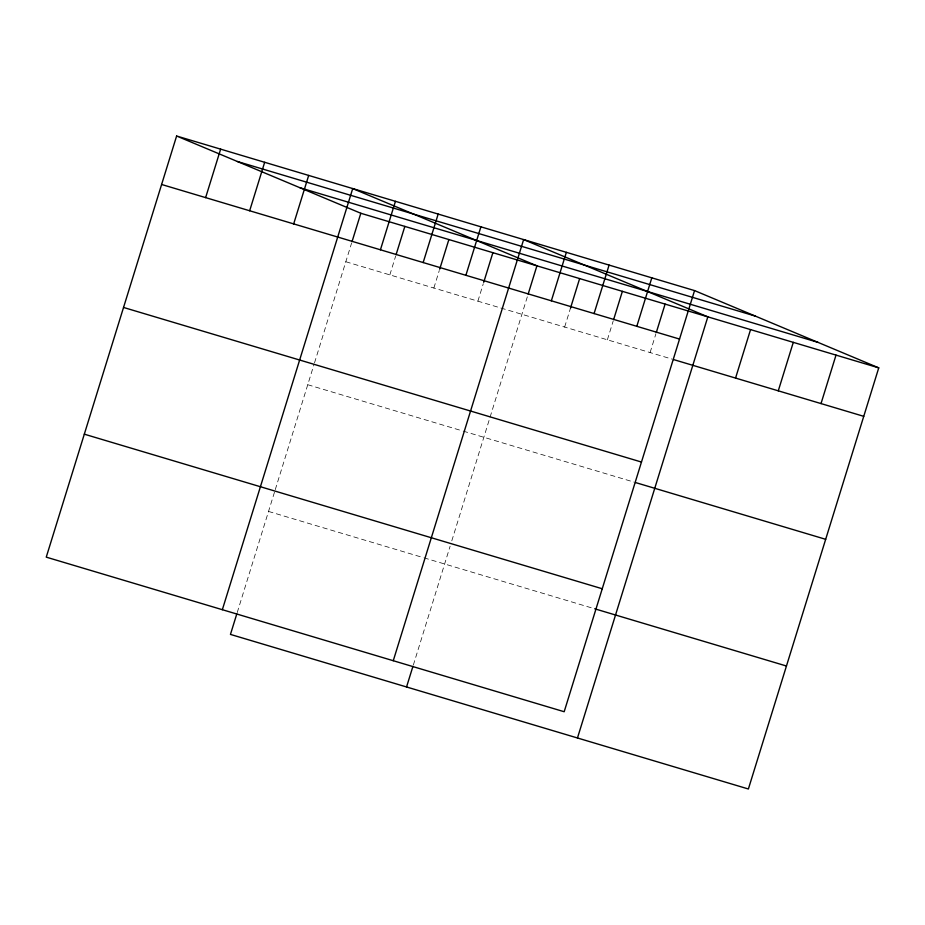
<?xml version="1.0" encoding="UTF-8"?>
<svg xmlns="http://www.w3.org/2000/svg" width="925" height="925" viewBox="0 0 925 925"><rect width="100%" height="100%" fill="white"/><g stroke="black" fill="none" stroke-linecap="round" stroke-linejoin="round"><path stroke-width="0.69" stroke-dasharray="4.62 3.47" d="M237.228 612.547L274.852 490.99M275.268 489.626L314.095 364.23M314.512 362.866L351.65 242.893M389.841 274.887L395.669 256.028M433.86 288.022L439.283 270.516M477.89 301.168L483.301 283.663M413.325 665.098L450.105 546.27M451.793 540.824L527.747 295.457M564.643 327.057L570.471 308.21M607.367 339.81L613.206 320.963M650.102 352.564L655.929 333.717M345.811 261.74L672.151 359.143M307.748 384.719L461.829 430.715M463.205 431.119L634.087 482.122M268.528 511.433L422.609 557.417M423.985 557.833L594.856 608.835"/><path stroke-width="1.39" d="M176.617 136.01L46.25 557.139L564.181 711.73L694.548 290.589L176.617 136.01L360.819 213.27L878.75 367.861L748.383 788.99L230.452 634.411L236.8 613.911M205.627 197.626L220.636 149.145M249.657 210.761L264.666 162.291M293.676 223.908L308.684 175.426M222.347 609.702L352.714 188.573L536.916 265.833L528.163 294.104M352.067 241.552L360.819 213.27M380.429 249.796L395.438 201.326M396.085 254.687L404.838 226.405M423.164 262.55L438.172 214.08M439.699 269.175L448.868 239.552M465.888 275.303L480.896 226.833M483.717 282.31L492.886 252.687M393.264 660.716L523.631 239.587L707.833 316.847L577.466 737.977M406.549 686.963L412.897 666.474M551.346 300.81L566.354 252.34M570.471 308.21L579.64 278.587M594.081 313.563L609.089 265.093M613.622 319.611L622.375 291.34M636.805 326.317L651.813 277.847M656.345 332.364L665.098 304.094M735.56 378.071L750.557 329.601M778.283 390.824L793.292 342.354M821.018 403.578L836.015 355.108M237.401 161.505L755.332 316.096M300.035 187.775L817.966 342.354M161.609 184.48L679.54 339.07M673.527 359.559L863.742 416.331M123.545 307.458L641.476 462.049M635.463 482.538L825.678 539.31M84.314 434.172L602.244 588.751M594.856 608.835L786.458 666.012M694.548 290.589L878.75 367.861"/></g></svg>
